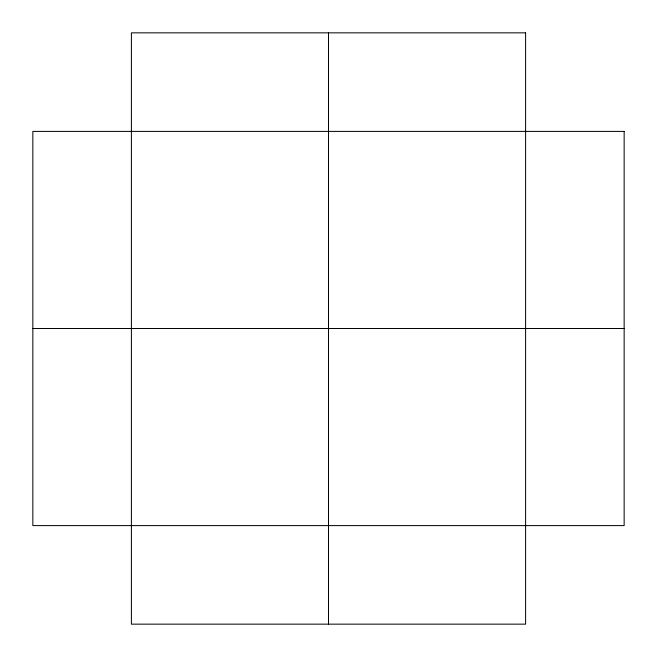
<?xml version="1.0" encoding="UTF-8"?>
<svg xmlns="http://www.w3.org/2000/svg" width="657" height="657" viewBox="0 0 657 657"><rect width="100%" height="100%" fill="white"/><g stroke="black" fill="none" stroke-linecap="round" stroke-linejoin="round"><path stroke-width="0.99" d="M32.85 328.5L624.15 328.5M328.5 32.85L328.5 624.15M525.6 32.85L131.4 32.85L131.4 624.15L525.6 624.15L525.6 32.85M624.15 131.4L32.85 131.4L32.85 525.6L624.15 525.6L624.15 131.4"/></g></svg>
